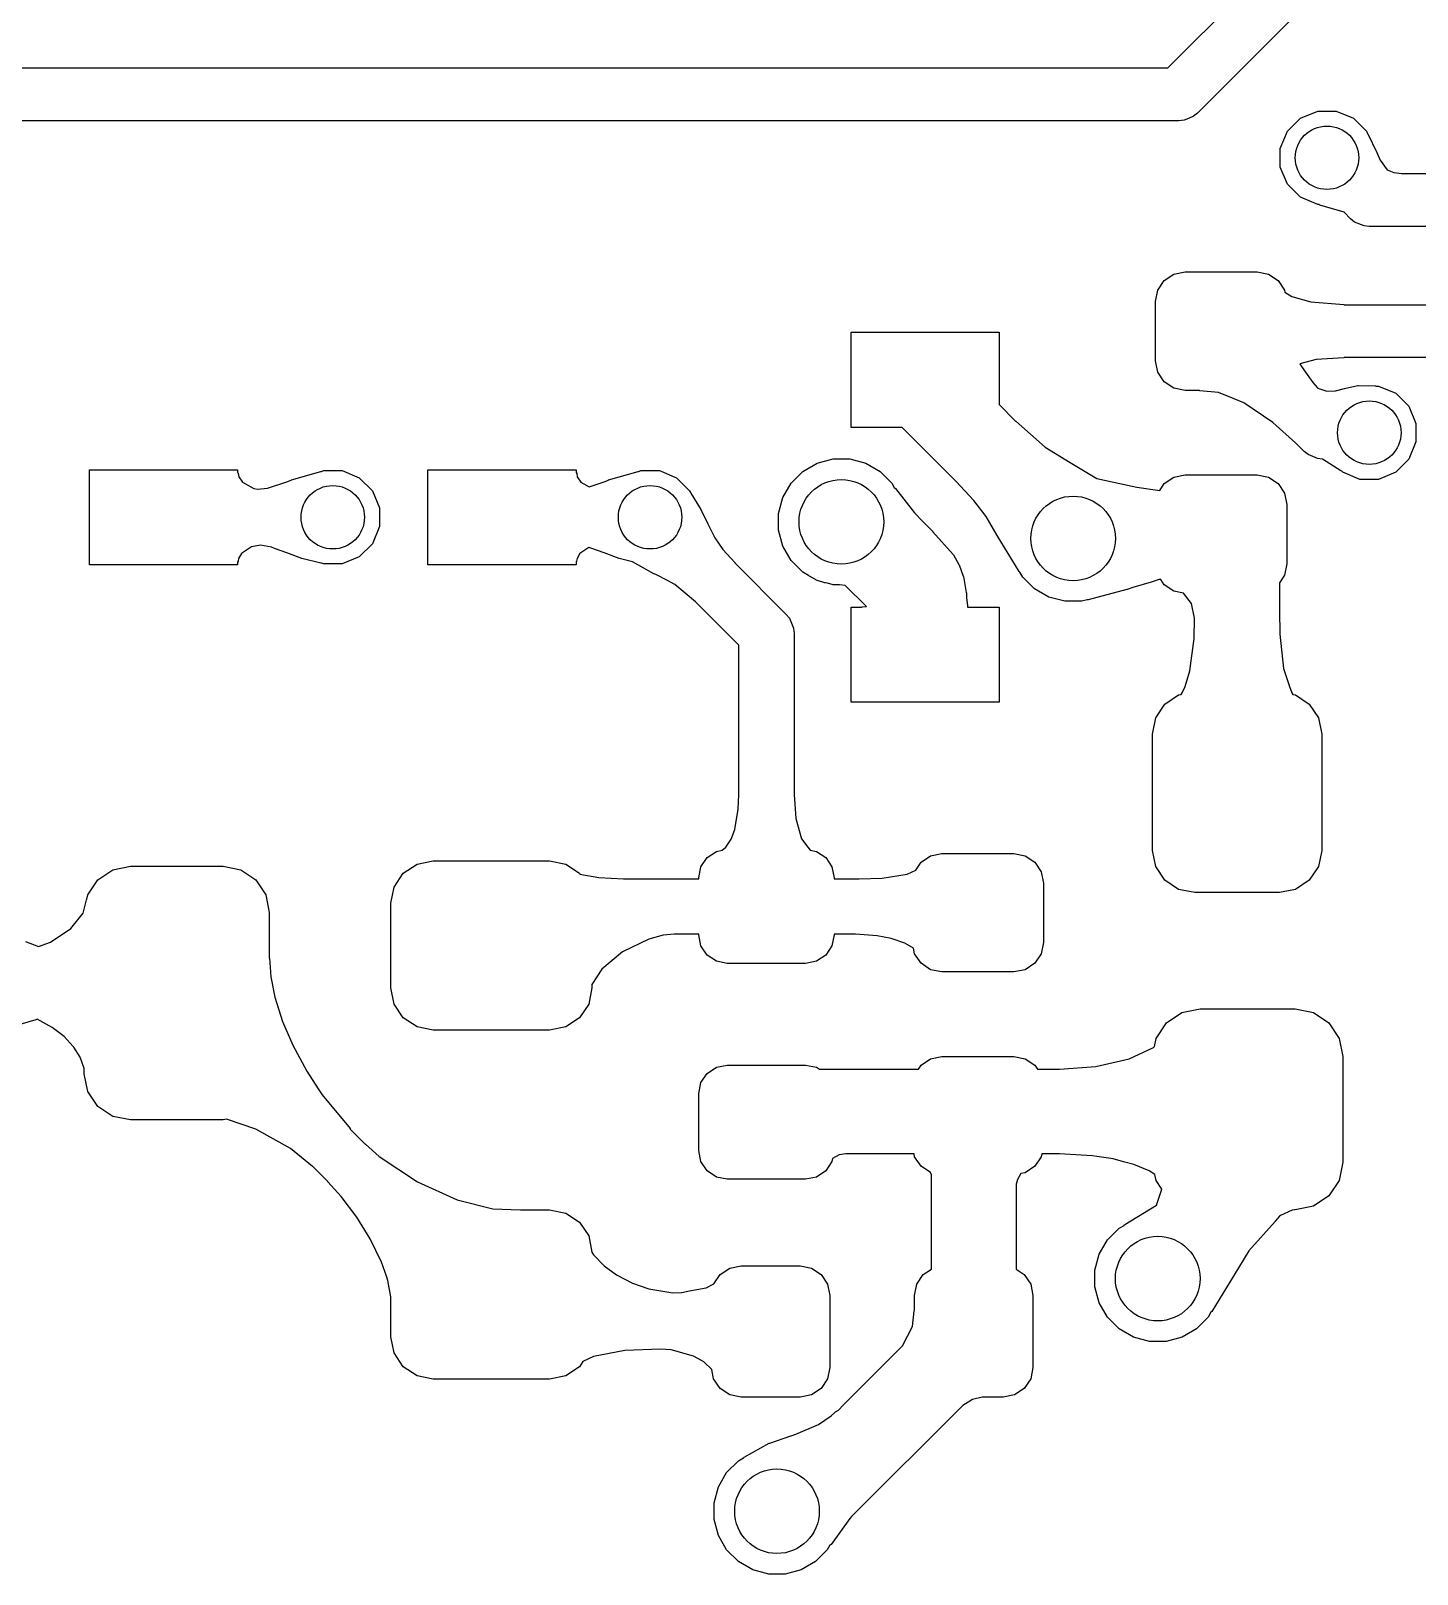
# Model space of a CAD drawing. Extents: x 89 to 178, y -115 to -57.
# Drawn here: x 95.57 to 102.13, y -73.6 to -66.3 of the extents above; entities that cross this region are included whole.
import ezdxf

# ---------------------------------------------------------------- set-up
doc = ezdxf.new("R2010")
doc.units = 0
doc.layers.add('BLACK', color=7, linetype='CONTINUOUS')

msp = doc.modelspace()

# ---------------------------------------------------------------- linework, layer by layer
at = {"layer": 'BLACK', "linetype": 'CONTINUOUS'}
for p, q in [((100.948224, -66.475), (101.853, -65.570224)), ((102.066388, -65.710388), (101.088388, -66.688388)), ((93.79, -66.475), (100.948224, -66.475)), ((101.088388, -66.688388), (101.069451, -66.703928)), ((101.574997, -66.712919), (101.656105, -66.679323)), ((101.656105, -66.679323), (101.743895, -66.679323)), ((101.743895, -66.679323), (101.825003, -66.712919)), ((101, -66.725), (93.841776, -66.725)), ((101.024386, -66.722598), (101, -66.725)), ((101.024387, -66.722598), (101.024386, -66.722598)), ((101.045187, -66.713982), (101.024387, -66.722598)), ((101.069446, -66.703934), (101.045187, -66.713982)), ((101.069451, -66.703928), (101.069446, -66.703934)), ((101.512919, -66.774997), (101.574997, -66.712919)), ((101.825003, -66.712919), (101.887081, -66.774997)), ((101.479323, -66.856105), (101.512919, -66.774997)), ((101.887081, -66.774997), (101.891261, -66.78509)), ((101.891261, -66.78509), (101.892141, -66.785681)), ((101.892141, -66.785681), (101.892925, -66.787054)), ((101.892925, -66.787054), (101.935307, -66.874491)), ((101.479323, -66.943895), (101.479323, -66.856105)), ((101.935307, -66.874491), (101.935616, -66.875183)), ((101.935616, -66.875183), (101.950675, -66.912182)), ((101.950675, -66.912182), (101.985043, -66.956382)), ((101.512919, -67.025003), (101.479323, -66.943895)), ((101.985043, -66.956382), (101.985046, -66.956385)), ((101.985046, -66.956385), (102.016796, -66.970173)), ((102.016796, -66.970173), (102.052354, -66.973901)), ((102.052354, -66.973901), (102.054379, -66.975)), ((102.054379, -66.975), (105.887236, -66.975)), ((101.574997, -67.087081), (101.512919, -67.025003)), ((101.656105, -67.120677), (101.574997, -67.087081)), ((101.662539, -67.120677), (101.656105, -67.120677)), ((101.666267, -67.123708), (101.662539, -67.120677)), ((101.781225, -67.158002), (101.666267, -67.123708)), ((101.811612, -67.188389), (101.781225, -67.158002)), ((101.830554, -67.203934), (101.811612, -67.188389)), ((101.875614, -67.222598), (101.830554, -67.203934)), ((101.9, -67.225), (101.875614, -67.222598)), ((105.88687, -67.225), (101.9, -67.225)), ((100.900657, -67.526424), (100.931005, -67.481005)), ((100.931005, -67.481005), (100.976424, -67.450657)), ((100.976424, -67.450657), (101.03, -67.44)), ((101.03, -67.44), (101.37, -67.44)), ((101.37, -67.44), (101.423576, -67.450657)), ((101.423576, -67.450657), (101.468995, -67.481005)), ((101.468995, -67.481005), (101.499343, -67.526424)), ((100.89, -67.58), (100.900657, -67.526424)), ((101.499343, -67.526424), (101.501108, -67.535301)), ((101.501108, -67.535301), (101.533484, -67.555903)), ((101.533484, -67.555903), (101.624108, -67.581749)), ((100.89, -67.86), (100.89, -67.58)), ((101.624108, -67.581749), (101.779234, -67.59414)), ((101.779234, -67.59414), (101.780917, -67.595)), ((101.780917, -67.595), (102.218597, -67.595)), ((99.45, -68.175), (99.45, -67.725)), ((99.45, -67.725), (100.15, -67.725)), ((100.15, -67.725), (100.15, -68.067157)), ((100.900657, -67.913576), (100.89, -67.86)), ((101.648225, -67.854244), (101.572364, -67.873874)), ((101.648226, -67.854244), (101.648225, -67.854244)), ((101.779061, -67.845713), (101.648226, -67.854244)), ((101.780635, -67.845), (101.779061, -67.845713)), ((102.239613, -67.845), (101.780635, -67.845)), ((100.931005, -67.958995), (100.900657, -67.913576)), ((101.572364, -67.873874), (101.579408, -67.887273)), ((101.579408, -67.887273), (101.579414, -67.887283)), ((101.579414, -67.887283), (101.632507, -67.962897)), ((100.976424, -67.989343), (100.931005, -67.958995)), ((101.03, -68), (100.976424, -67.989343)), ((101.096834, -68), (101.03, -68)), ((101.099692, -68.001523), (101.096834, -68)), ((101.187528, -68.01006), (101.099692, -68.001523)), ((101.261029, -68.039977), (101.187528, -68.01006)), ((101.632507, -67.962897), (101.655019, -67.988164)), ((101.655019, -67.988164), (101.656727, -67.989501)), ((101.656727, -67.989501), (101.699617, -68.003733)), ((101.699617, -68.003733), (101.740618, -68.001895)), ((101.740618, -68.001895), (101.783061, -67.991352)), ((101.783061, -67.991352), (101.846333, -67.976796)), ((101.846333, -67.976796), (101.849291, -67.976504)), ((101.849291, -67.976504), (101.930121, -67.978912)), ((101.930121, -67.978912), (101.931035, -67.979323)), ((101.931035, -67.979323), (101.943895, -67.979323)), ((101.943895, -67.979323), (102.025003, -68.012919)), ((100.15, -68.067157), (100.227948, -68.145106)), ((101.307124, -68.058739), (101.261029, -68.039977)), ((101.307125, -68.058739), (101.307124, -68.058739)), ((101.307128, -68.058741), (101.307125, -68.058739)), ((101.307133, -68.058744), (101.307128, -68.058741)), ((101.443351, -68.151333), (101.307133, -68.058744)), ((102.025003, -68.012919), (102.087081, -68.074997)), ((102.087081, -68.074997), (102.120677, -68.156105)), ((100.227948, -68.145106), (100.229476, -68.145685)), ((100.229476, -68.145685), (100.368493, -68.268719)), ((101.443359, -68.151339), (101.443351, -68.151333)), ((101.552359, -68.249924), (101.443359, -68.151339)), ((102.120677, -68.156105), (102.120677, -68.243895)), ((99.692158, -68.175), (99.45, -68.175)), ((99.945754, -68.428596), (99.692158, -68.175)), ((100.368493, -68.268719), (100.368495, -68.26872)), ((100.368495, -68.26872), (100.486038, -68.341097)), ((101.55364, -68.250417), (101.552359, -68.249924)), ((101.591612, -68.288389), (101.55364, -68.250417)), ((101.610554, -68.303934), (101.591612, -68.288389)), ((101.655614, -68.322599), (101.610554, -68.303934)), ((102.120677, -68.243895), (102.087081, -68.325003)), ((95.85, -68.825), (95.85, -68.375)), ((95.85, -68.375), (96.55, -68.375)), ((96.55, -68.375), (96.55, -68.387019)), ((97.45, -68.825), (97.45, -68.375)), ((97.45, -68.375), (98.15, -68.375)), ((98.15, -68.375), (98.15, -68.387019)), ((99.221815, -68.383661), (99.289638, -68.344503)), ((99.289638, -68.344503), (99.365285, -68.324234)), ((99.365285, -68.324234), (99.443601, -68.324234)), ((99.443601, -68.324234), (99.519248, -68.344503)), ((99.519248, -68.344503), (99.587071, -68.383661)), ((100.486038, -68.341097), (100.611597, -68.417184)), ((101.655624, -68.322599), (101.655614, -68.322599)), ((101.678296, -68.324832), (101.655624, -68.322599)), ((101.765367, -68.380882), (101.678296, -68.324832)), ((102.087081, -68.325003), (102.025003, -68.387081)), ((96.55, -68.387019), (96.551404, -68.387997)), ((96.551404, -68.387997), (96.553073, -68.39226)), ((96.553073, -68.39226), (96.556051, -68.408987)), ((96.556051, -68.408987), (96.556051, -68.408988)), ((96.556051, -68.408988), (96.572601, -68.434349)), ((96.572601, -68.434349), (96.572602, -68.434349)), ((96.572602, -68.434349), (96.572603, -68.434351)), ((96.572603, -68.434351), (96.627597, -68.46419)), ((96.691628, -68.462466), (96.782696, -68.431994)), ((96.782696, -68.431994), (96.803215, -68.423827)), ((96.803215, -68.423827), (96.804263, -68.423467)), ((96.804263, -68.423467), (96.943907, -68.382869)), ((96.943907, -68.382869), (96.946779, -68.383185)), ((96.946779, -68.383185), (96.956105, -68.379323)), ((96.956105, -68.379323), (97.043895, -68.379323)), ((97.043895, -68.379323), (97.125003, -68.412919)), ((97.125003, -68.412919), (97.187081, -68.474997)), ((98.15, -68.387019), (98.151404, -68.387997)), ((98.151404, -68.387997), (98.153073, -68.39226)), ((98.153073, -68.39226), (98.156051, -68.408987)), ((98.156051, -68.408987), (98.156051, -68.408988)), ((98.156051, -68.408988), (98.172601, -68.434349)), ((98.172601, -68.434349), (98.172602, -68.434349)), ((98.172602, -68.434349), (98.172603, -68.434351)), ((98.172603, -68.434351), (98.211909, -68.455678)), ((98.211909, -68.455678), (98.282692, -68.431994)), ((98.282692, -68.431994), (98.303211, -68.423827)), ((98.303211, -68.423827), (98.304259, -68.423467)), ((98.304259, -68.423467), (98.443903, -68.382869)), ((98.443903, -68.382869), (98.446775, -68.383185)), ((98.446775, -68.383185), (98.456101, -68.379323)), ((98.456101, -68.379323), (98.543891, -68.379323)), ((98.543891, -68.379323), (98.624999, -68.412919)), ((98.624999, -68.412919), (98.687077, -68.474997)), ((99.127279, -68.506862), (99.166437, -68.439039)), ((99.166437, -68.439039), (99.221815, -68.383661)), ((99.587071, -68.383661), (99.642449, -68.439039)), ((99.642449, -68.439039), (99.654444, -68.459815)), ((99.94609, -68.429495), (99.945754, -68.428596)), ((100.03062, -68.520197), (99.94609, -68.429495)), ((100.611597, -68.417184), (100.720505, -68.440622)), ((100.720505, -68.440622), (100.720504, -68.440625)), ((100.720504, -68.440625), (100.720533, -68.440628)), ((100.720533, -68.440628), (100.801417, -68.458307)), ((100.909385, -68.47336), (100.931005, -68.441005)), ((100.931005, -68.441005), (100.976424, -68.410657)), ((100.976424, -68.410657), (101.03, -68.4)), ((101.03, -68.4), (101.37, -68.4)), ((101.37, -68.4), (101.423576, -68.410657)), ((101.423576, -68.410657), (101.468995, -68.441005)), ((101.468995, -68.441005), (101.499343, -68.486424)), ((101.769614, -68.381698), (101.765367, -68.380882)), ((101.774997, -68.387081), (101.769614, -68.381698)), ((101.856105, -68.420677), (101.774997, -68.387081)), ((101.943895, -68.420677), (101.856105, -68.420677)), ((102.025003, -68.387081), (101.943895, -68.420677)), ((96.627597, -68.46419), (96.64461, -68.466757)), ((96.64461, -68.466757), (96.691628, -68.462466)), ((97.187081, -68.474997), (97.220677, -68.556105)), ((98.687077, -68.474997), (98.690517, -68.483302)), ((98.690517, -68.483302), (98.693096, -68.485042)), ((98.693096, -68.485042), (98.69337, -68.485476)), ((98.69337, -68.485476), (98.740061, -68.563216)), ((99.10701, -68.582509), (99.127279, -68.506862)), ((99.654444, -68.459815), (99.660544, -68.463603)), ((99.660544, -68.463603), (99.750401, -68.579734)), ((100.088392, -68.59682), (100.03062, -68.520197)), ((100.801417, -68.458307), (100.909385, -68.47336)), ((101.499343, -68.486424), (101.51, -68.54)), ((97.220677, -68.556105), (97.220677, -68.643895)), ((98.740061, -68.563216), (98.740567, -68.564152)), ((98.740567, -68.564152), (98.758494, -68.601277)), ((99.10701, -68.660825), (99.10701, -68.582509)), ((99.750401, -68.579734), (99.750406, -68.579739)), ((99.750406, -68.579739), (99.75041, -68.579744)), ((99.75041, -68.579744), (99.789, -68.619363)), ((101.51, -68.54), (101.51, -68.82)), ((97.220677, -68.643895), (97.187081, -68.725003)), ((98.758494, -68.601277), (98.772675, -68.630642)), ((98.772675, -68.630642), (98.805505, -68.696709)), ((99.127279, -68.736472), (99.10701, -68.660825)), ((99.789, -68.619363), (99.836176, -68.667798)), ((99.836176, -68.667798), (99.836493, -68.668137)), ((99.836493, -68.668137), (99.933573, -68.77605)), ((100.141056, -68.68597), (100.088392, -68.59682)), ((96.615541, -68.739673), (96.567814, -68.770999)), ((96.65866, -68.732297), (96.615541, -68.739673)), ((96.709744, -68.742055), (96.65866, -68.732297)), ((97.187081, -68.725003), (97.125003, -68.787081)), ((98.805505, -68.696709), (98.840725, -68.747979)), ((99.166437, -68.804295), (99.127279, -68.736472)), ((100.141124, -68.686083), (100.141056, -68.68597)), ((100.244242, -68.856247), (100.141124, -68.686083)), ((96.552759, -68.807258), (96.55, -68.811788)), ((96.55, -68.811788), (96.55, -68.825)), ((96.554727, -68.794602), (96.552759, -68.807258)), ((96.554729, -68.794596), (96.554727, -68.794602)), ((96.567813, -68.771001), (96.554729, -68.794596)), ((96.567814, -68.770999), (96.567813, -68.771001)), ((96.709748, -68.742056), (96.709744, -68.742055)), ((96.709752, -68.742057), (96.709748, -68.742056)), ((96.725283, -68.747581), (96.709752, -68.742057)), ((96.782674, -68.767997), (96.725283, -68.747581)), ((96.853177, -68.794197), (96.782674, -68.767997)), ((96.854345, -68.794563), (96.853177, -68.794197)), ((96.944185, -68.817618), (96.854345, -68.794563)), ((97.125003, -68.787081), (97.043895, -68.820677)), ((98.152759, -68.807258), (98.15, -68.811788)), ((98.15, -68.811788), (98.15, -68.825)), ((98.154727, -68.794602), (98.152759, -68.807258)), ((98.154729, -68.794596), (98.154727, -68.794602)), ((98.167813, -68.771001), (98.154729, -68.794596)), ((98.167814, -68.770999), (98.167813, -68.771001)), ((98.211149, -68.742555), (98.167814, -68.770999)), ((98.225279, -68.747581), (98.211149, -68.742555)), ((98.28267, -68.767997), (98.225279, -68.747581)), ((98.353173, -68.794197), (98.28267, -68.767997)), ((98.354341, -68.794563), (98.353173, -68.794197)), ((98.417442, -68.810756), (98.354341, -68.794563)), ((98.518262, -68.866987), (98.417442, -68.810756)), ((98.840725, -68.747979), (98.844148, -68.752962)), ((98.844148, -68.752962), (98.899975, -68.814569)), ((98.899975, -68.814569), (98.900407, -68.815777)), ((99.221815, -68.859673), (99.166437, -68.804295)), ((99.933573, -68.77605), (99.935065, -68.778125)), ((99.935065, -68.778125), (99.960441, -68.823094)), ((96.55, -68.825), (95.85, -68.825)), ((96.944761, -68.81775), (96.944185, -68.817618)), ((96.947672, -68.817183), (96.944761, -68.81775)), ((96.956105, -68.820677), (96.947672, -68.817183)), ((97.043895, -68.820677), (96.956105, -68.820677)), ((98.15, -68.825), (97.45, -68.825)), ((98.519102, -68.867412), (98.518262, -68.866987)), ((98.530611, -68.872666), (98.519102, -68.867412)), ((98.530626, -68.872673), (98.530611, -68.872666)), ((98.530638, -68.872679), (98.530626, -68.872673)), ((98.57923, -68.898155), (98.530638, -68.872679)), ((98.900407, -68.815777), (99.142317, -69.057687)), ((99.249411, -68.875605), (99.221815, -68.859673)), ((99.250479, -68.876725), (99.249411, -68.875605)), ((99.254194, -68.878367), (99.250479, -68.876725)), ((99.289638, -68.898831), (99.254194, -68.878367)), ((99.960441, -68.823094), (99.96126, -68.824882)), ((99.96126, -68.824882), (99.980728, -68.878983)), ((99.980728, -68.878983), (99.981224, -68.880818)), ((99.981224, -68.880818), (99.99499, -68.955263)), ((100.244499, -68.856651), (100.244242, -68.856247)), ((100.248582, -68.859399), (100.244499, -68.856651)), ((100.261994, -68.882628), (100.248582, -68.859399)), ((100.317372, -68.938006), (100.261994, -68.882628)), ((101.499343, -68.873576), (101.475, -68.910007)), ((101.51, -68.82), (101.499343, -68.873576)), ((98.616434, -68.91766), (98.57923, -68.898155)), ((98.714602, -69.000522), (98.616434, -68.91766)), ((99.31718, -68.90621), (99.289638, -68.898831)), ((99.325458, -68.90987), (99.31718, -68.90621)), ((99.328725, -68.910777), (99.325458, -68.90987)), ((99.339102, -68.912084), (99.328725, -68.910777)), ((99.365285, -68.9191), (99.339102, -68.912084)), ((99.394781, -68.9191), (99.365285, -68.9191)), ((99.42253, -68.922596), (99.394781, -68.9191)), ((99.522441, -69.022507), (99.42253, -68.922596)), ((99.99499, -68.955263), (99.99517, -68.956797)), ((99.99517, -68.956797), (99.99636, -68.980268)), ((100.385195, -68.977164), (100.317372, -68.938006)), ((100.754366, -68.941384), (100.570569, -68.990986)), ((100.755185, -68.94113), (100.754366, -68.941384)), ((100.782347, -68.931617), (100.755185, -68.94113)), ((100.782383, -68.931605), (100.782347, -68.931617)), ((100.868237, -68.906328), (100.782383, -68.931605)), ((100.907446, -68.894785), (100.868237, -68.906328)), ((100.914457, -68.89423), (100.907446, -68.894785)), ((100.931005, -68.918995), (100.914457, -68.89423)), ((100.976424, -68.949343), (100.931005, -68.918995)), ((101.021042, -68.958218), (100.976424, -68.949343)), ((101.058995, -69.007725), (101.021042, -68.958218)), ((101.475, -68.910007), (101.475, -69.041584)), ((98.716622, -69.00126), (98.714602, -69.000522)), ((98.919444, -69.204082), (98.716622, -69.00126)), ((99.45, -69.475), (99.45, -69.025)), ((99.45, -69.025), (99.49978, -69.025)), ((99.49978, -69.025), (99.501952, -69.023573)), ((99.501952, -69.023573), (99.503602, -69.023378)), ((99.503602, -69.023378), (99.522441, -69.022507)), ((99.99636, -68.980268), (100, -69.017224)), ((100, -69.017224), (100, -69.025)), ((100, -69.025), (100.15, -69.025)), ((100.15, -69.025), (100.15, -69.475)), ((100.460842, -68.997433), (100.385195, -68.977164)), ((100.539158, -68.997433), (100.460842, -68.997433)), ((100.565618, -68.990343), (100.539158, -68.997433)), ((100.570569, -68.990986), (100.565618, -68.990343)), ((101.058996, -69.007727), (101.058995, -69.007725)), ((101.074296, -69.076338), (101.058996, -69.007727)), ((99.142317, -69.057687), (99.158553, -69.077471)), ((99.158553, -69.077471), (99.178047, -69.124534)), ((101.072361, -69.172867), (101.074296, -69.076338)), ((101.475, -69.041584), (101.476627, -69.152343)), ((99.178047, -69.124534), (99.180556, -69.150004)), ((99.180556, -69.150004), (99.180556, -69.909392)), ((101.052331, -69.326749), (101.072361, -69.172867)), ((101.476627, -69.152343), (101.476628, -69.152347)), ((101.476628, -69.152347), (101.495098, -69.314935)), ((98.919444, -69.910424), (98.919444, -69.204082)), ((101.495098, -69.314935), (101.495099, -69.314939)), ((101.495099, -69.314939), (101.523037, -69.399966)), ((101.030337, -69.399966), (101.052331, -69.326749)), ((100.933579, -69.483579), (100.998463, -69.440224)), ((100.998463, -69.440224), (101.011082, -69.437713)), ((101.011082, -69.437713), (101.014735, -69.430553)), ((101.014735, -69.430553), (101.030332, -69.399976)), ((101.030332, -69.399975), (101.030337, -69.399966)), ((101.030332, -69.399976), (101.030332, -69.399975)), ((101.523037, -69.399966), (101.533088, -69.430553)), ((101.533088, -69.430553), (101.538139, -69.437559)), ((101.538139, -69.437559), (101.551537, -69.440224)), ((101.551537, -69.440224), (101.616421, -69.483579)), ((100.15, -69.475), (99.45, -69.475)), ((100.890224, -69.548463), (100.933579, -69.483579)), ((101.616421, -69.483579), (101.659776, -69.548463)), ((100.875, -69.625), (100.890224, -69.548463)), ((101.659776, -69.548463), (101.675, -69.625)), ((100.875, -70.175), (100.875, -69.625)), ((101.675, -69.625), (101.675, -70.175)), ((99.180556, -69.909392), (99.18126, -69.910949)), ((98.900347, -70.076404), (98.91664, -69.980121)), ((98.91664, -69.980121), (98.919049, -69.911291)), ((98.919049, -69.911291), (98.919444, -69.910424)), ((99.18126, -69.910949), (99.188591, -70.024956)), ((99.188591, -70.024956), (99.188592, -70.02496)), ((99.188592, -70.02496), (99.215658, -70.11976)), ((98.858741, -70.160124), (98.883447, -70.12163)), ((98.883447, -70.12163), (98.900347, -70.076404)), ((99.215658, -70.11976), (99.215659, -70.119763)), ((99.215659, -70.119763), (99.245883, -70.160123)), ((98.769541, -70.209541), (98.813338, -70.180276)), ((98.813338, -70.180276), (98.841086, -70.174756)), ((98.841086, -70.174756), (98.858741, -70.160124)), ((99.245883, -70.160123), (99.256478, -70.174272)), ((99.256478, -70.174272), (99.286662, -70.180276)), ((99.286662, -70.180276), (99.330459, -70.209541)), ((99.781005, -70.231005), (99.826424, -70.200657)), ((99.826424, -70.200657), (99.88, -70.19)), ((99.88, -70.19), (100.22, -70.19)), ((100.22, -70.19), (100.273576, -70.200657)), ((100.273576, -70.200657), (100.318995, -70.231005)), ((100.890224, -70.251537), (100.875, -70.175)), ((101.675, -70.175), (101.659776, -70.251537)), ((95.88907, -70.31407), (95.960038, -70.266651)), ((95.960038, -70.266651), (96.04375, -70.25)), ((96.04375, -70.25), (96.48125, -70.25)), ((96.48125, -70.25), (96.564962, -70.266651)), ((96.564962, -70.266651), (96.63593, -70.31407)), ((97.333579, -70.283579), (97.398463, -70.240224)), ((97.398463, -70.240224), (97.475, -70.225)), ((97.475, -70.225), (98.025, -70.225)), ((98.025, -70.225), (98.101537, -70.240224)), ((98.101537, -70.240224), (98.166421, -70.283579)), ((98.73, -70.305), (98.740276, -70.253338)), ((98.740276, -70.253338), (98.769541, -70.209541)), ((99.330459, -70.209541), (99.359724, -70.253338)), ((99.359724, -70.253338), (99.37, -70.305)), ((99.71585, -70.287923), (99.756225, -70.26809)), ((99.756225, -70.26809), (99.781005, -70.231005)), ((100.318995, -70.231005), (100.349343, -70.276424)), ((100.933579, -70.316421), (100.890224, -70.251537)), ((101.659776, -70.251537), (101.616421, -70.316421)), ((95.841651, -70.385038), (95.88907, -70.31407)), ((96.63593, -70.31407), (96.683349, -70.385038)), ((97.290224, -70.348463), (97.333579, -70.283579)), ((98.166421, -70.283579), (98.168705, -70.286998)), ((98.168705, -70.286998), (98.258326, -70.303661)), ((98.258326, -70.303661), (98.374299, -70.309444)), ((98.374299, -70.309444), (98.73, -70.309444)), ((98.73, -70.309444), (98.73, -70.305)), ((99.37, -70.305), (99.37, -70.309444)), ((99.37, -70.309444), (99.488021, -70.309444)), ((99.488021, -70.309444), (99.59746, -70.307237)), ((99.59746, -70.307237), (99.71585, -70.287923)), ((100.349343, -70.276424), (100.36, -70.33)), ((100.36, -70.33), (100.36, -70.61)), ((100.998463, -70.359776), (100.933579, -70.316421)), ((101.616421, -70.316421), (101.551537, -70.359776)), ((95.819427, -70.471659), (95.835797, -70.408237)), ((95.835797, -70.408237), (95.837481, -70.405999)), ((95.837481, -70.405999), (95.841651, -70.385038)), ((96.683349, -70.385038), (96.7, -70.46875)), ((97.275, -70.425), (97.290224, -70.348463)), ((101.075, -70.375), (100.998463, -70.359776)), ((101.475, -70.375), (101.075, -70.375)), ((101.551537, -70.359776), (101.475, -70.375)), ((95.762122, -70.545181), (95.819427, -70.471659)), ((96.7, -70.46875), (96.7, -70.683637)), ((97.275, -70.825), (97.275, -70.425)), ((95.665357, -70.609319), (95.762122, -70.545181)), ((95.546805, -70.605795), (95.609603, -70.629131)), ((95.609603, -70.629131), (95.665357, -70.609319)), ((98.494533, -70.594434), (98.369057, -70.65459)), ((98.494547, -70.594429), (98.494533, -70.594434)), ((98.562372, -70.576769), (98.494547, -70.594429)), ((98.562379, -70.576768), (98.562372, -70.576769)), ((98.6145, -70.571396), (98.562379, -70.576768)), ((98.616266, -70.570556), (98.6145, -70.571396)), ((98.73, -70.570556), (98.616266, -70.570556)), ((98.73, -70.575), (98.73, -70.570556)), ((98.740276, -70.626662), (98.73, -70.575)), ((98.769541, -70.670459), (98.740276, -70.626662)), ((99.359724, -70.626662), (99.330459, -70.670459)), ((99.37, -70.575), (99.359724, -70.626662)), ((99.469369, -70.570556), (99.37, -70.570556)), ((99.37, -70.570556), (99.37, -70.575)), ((99.470888, -70.571313), (99.469369, -70.570556)), ((99.573935, -70.578478), (99.470888, -70.571313)), ((99.573946, -70.578479), (99.573935, -70.578478)), ((99.640237, -70.591664), (99.573946, -70.578479)), ((99.640253, -70.591668), (99.640237, -70.591664)), ((99.704908, -70.613926), (99.640253, -70.591668)), ((99.70492, -70.613932), (99.704908, -70.613926)), ((99.745319, -70.63674), (99.70492, -70.613932)), ((99.750657, -70.663576), (99.745319, -70.63674)), ((100.36, -70.61), (100.349343, -70.663576)), ((96.7, -70.683637), (96.700375, -70.685222)), ((96.700375, -70.685222), (96.706878, -70.77304)), ((98.369056, -70.65459), (98.272596, -70.736521)), ((98.369057, -70.65459), (98.369056, -70.65459)), ((98.813338, -70.699724), (98.769541, -70.670459)), ((98.865, -70.71), (98.813338, -70.699724)), ((99.235, -70.71), (98.865, -70.71)), ((99.286662, -70.699724), (99.235, -70.71)), ((99.330459, -70.670459), (99.286662, -70.699724)), ((99.781005, -70.708995), (99.750657, -70.663576)), ((99.826424, -70.739343), (99.781005, -70.708995)), ((100.318995, -70.708995), (100.273576, -70.739343)), ((100.349343, -70.663576), (100.318995, -70.708995)), ((96.706878, -70.77304), (96.706878, -70.773043)), ((96.706878, -70.773043), (96.726062, -70.868626)), ((98.272595, -70.736522), (98.225, -70.810053)), ((98.272596, -70.736521), (98.272595, -70.736522)), ((99.88, -70.75), (99.826424, -70.739343)), ((100.22, -70.75), (99.88, -70.75)), ((100.273576, -70.739343), (100.22, -70.75)), ((97.290224, -70.901537), (97.275, -70.825)), ((98.225, -70.825), (98.209776, -70.901537)), ((98.225, -70.810053), (98.225, -70.825)), ((96.726062, -70.868626), (96.726066, -70.86864)), ((96.726066, -70.86864), (96.762829, -70.984037)), ((97.333579, -70.966421), (97.290224, -70.901537)), ((98.209776, -70.901537), (98.166421, -70.966421)), ((101.013896, -70.942127), (101.1, -70.925)), ((101.1, -70.925), (101.55, -70.925)), ((101.55, -70.925), (101.636104, -70.942127)), ((95.59573, -70.976532), (95.456093, -71.01713)), ((95.596789, -70.976168), (95.59573, -70.976532)), ((95.602321, -70.973966), (95.596789, -70.976168)), ((95.674297, -71.012554), (95.602321, -70.973966)), ((96.762829, -70.984037), (96.762833, -70.984047)), ((96.762833, -70.984047), (96.811408, -71.096936)), ((97.398463, -71.009776), (97.333579, -70.966421)), ((98.166421, -70.966421), (98.101537, -71.009776)), ((100.892127, -71.063896), (100.940901, -70.990901)), ((100.940901, -70.990901), (101.013896, -70.942127)), ((101.636104, -70.942127), (101.709099, -70.990901)), ((101.709099, -70.990901), (101.757873, -71.063896)), ((95.6743, -71.012556), (95.674297, -71.012554)), ((95.674303, -71.012558), (95.6743, -71.012556)), ((95.729937, -71.054712), (95.674303, -71.012558)), ((95.72994, -71.054715), (95.729937, -71.054712)), ((95.773486, -71.101996), (95.72994, -71.054715)), ((97.475, -71.025), (97.398463, -71.009776)), ((98.025, -71.025), (97.475, -71.025)), ((98.101537, -71.009776), (98.025, -71.025)), ((100.884373, -71.102875), (100.892127, -71.063896)), ((101.757873, -71.063896), (101.775, -71.15)), ((95.776675, -71.105458), (95.773486, -71.101996)), ((95.805617, -71.153036), (95.776675, -71.105458)), ((96.811408, -71.096936), (96.811422, -71.096964)), ((96.811422, -71.096964), (96.87745, -71.219745)), ((100.764954, -71.161519), (100.879384, -71.107419)), ((100.879384, -71.107419), (100.884373, -71.102875)), ((95.824481, -71.20644), (95.805617, -71.153036)), ((95.825, -71.210725), (95.824481, -71.20644)), ((95.825, -71.23125), (95.825, -71.210725)), ((96.87745, -71.219745), (96.87746, -71.219762)), ((96.87746, -71.219762), (96.931299, -71.302835)), ((98.769541, -71.229541), (98.813338, -71.200276)), ((98.813338, -71.200276), (98.865, -71.19)), ((98.865, -71.19), (99.235, -71.19)), ((99.235, -71.19), (99.286662, -71.200276)), ((99.286662, -71.200276), (99.301215, -71.21)), ((99.301215, -71.21), (99.768313, -71.21)), ((99.768313, -71.21), (99.781005, -71.191005)), ((99.781005, -71.191005), (99.826424, -71.160657)), ((99.826424, -71.160657), (99.88, -71.15)), ((99.88, -71.15), (100.22, -71.15)), ((100.22, -71.15), (100.273576, -71.160657)), ((100.273576, -71.160657), (100.318995, -71.191005)), ((100.318995, -71.191005), (100.331687, -71.21)), ((100.331687, -71.21), (100.434269, -71.21)), ((100.434269, -71.21), (100.435903, -71.209257)), ((100.435903, -71.209257), (100.607096, -71.197605)), ((100.607096, -71.197605), (100.764954, -71.161519)), ((101.775, -71.15), (101.775, -71.65)), ((95.841651, -71.314962), (95.825, -71.23125)), ((98.73, -71.325), (98.740276, -71.273338)), ((98.740276, -71.273338), (98.769541, -71.229541)), ((95.88907, -71.38593), (95.841651, -71.314962)), ((96.931299, -71.302835), (96.949835, -71.331436)), ((96.949835, -71.331436), (97.081637, -71.490936)), ((98.73, -71.595), (98.73, -71.325)), ((95.960038, -71.433349), (95.88907, -71.38593)), ((96.04375, -71.45), (95.960038, -71.433349)), ((96.48125, -71.45), (96.04375, -71.45)), ((96.498013, -71.446665), (96.48125, -71.45)), ((96.635555, -71.492995), (96.498013, -71.446665)), ((96.635556, -71.492995), (96.635555, -71.492995)), ((96.635557, -71.492996), (96.635556, -71.492995)), ((96.635559, -71.492997), (96.635557, -71.492996)), ((96.800204, -71.58543), (96.635559, -71.492997)), ((97.081637, -71.490936), (97.082268, -71.492992)), ((97.082268, -71.492992), (97.153357, -71.564081)), ((96.903449, -71.669265), (96.800204, -71.58543)), ((97.153357, -71.564081), (97.154861, -71.564652)), ((97.154861, -71.564652), (97.220063, -71.622487)), ((97.220063, -71.622487), (97.400447, -71.742642)), ((98.740276, -71.646662), (98.73, -71.595)), ((98.769541, -71.690459), (98.740276, -71.646662)), ((99.359724, -71.646662), (99.330459, -71.690459)), ((99.362626, -71.632071), (99.359724, -71.646662)), ((99.393185, -71.614427), (99.362626, -71.632071)), ((99.426077, -71.61), (99.393185, -71.614427)), ((99.747957, -71.61), (99.426077, -71.61)), ((99.750657, -71.623576), (99.747957, -71.61)), ((99.781005, -71.668995), (99.750657, -71.623576)), ((100.349343, -71.623576), (100.318995, -71.668995)), ((100.352043, -71.61), (100.349343, -71.623576)), ((100.434863, -71.61), (100.352043, -71.61)), ((100.436085, -71.610583), (100.434863, -71.61)), ((100.537831, -71.615941), (100.436085, -71.610583)), ((100.591589, -71.618772), (100.537831, -71.615941)), ((100.612263, -71.621972), (100.591589, -71.618772)), ((100.689855, -71.633981), (100.612263, -71.621972)), ((100.738769, -71.64708), (100.689855, -71.633981)), ((100.787681, -71.660179), (100.738769, -71.64708)), ((100.787682, -71.660179), (100.787681, -71.660179)), ((100.787684, -71.66018), (100.787682, -71.660179)), ((100.860081, -71.690803), (100.787684, -71.66018)), ((101.775, -71.65), (101.757873, -71.736104)), ((96.905836, -71.670112), (96.903449, -71.669265)), ((96.976842, -71.741118), (96.905836, -71.670112)), ((98.813338, -71.719724), (98.769541, -71.690459)), ((98.865, -71.73), (98.813338, -71.719724)), ((99.235, -71.73), (98.865, -71.73)), ((99.286662, -71.719724), (99.235, -71.73)), ((99.330459, -71.690459), (99.286662, -71.719724)), ((99.825537, -71.69875), (99.781005, -71.668995)), ((99.83, -71.708811), (99.825537, -71.69875)), ((99.83, -72.154949), (99.83, -71.708811)), ((100.236891, -71.730726), (100.23, -71.753685)), ((100.253487, -71.703338), (100.236891, -71.730726)), ((100.273576, -71.699343), (100.253487, -71.703338)), ((100.318995, -71.668995), (100.273576, -71.699343)), ((100.886512, -71.707878), (100.860081, -71.690803)), ((100.892127, -71.736104), (100.886512, -71.707878)), ((96.977287, -71.742369), (96.976842, -71.741118)), ((97.039237, -71.811023), (96.977287, -71.742369)), ((97.400447, -71.742642), (97.587418, -71.827478)), ((100.23, -71.753685), (100.23, -72.154949)), ((100.919423, -71.776956), (100.892127, -71.736104)), ((100.893991, -71.853197), (100.919423, -71.776956)), ((101.757873, -71.736104), (101.709099, -71.809099)), ((97.039239, -71.811026), (97.039237, -71.811023)), ((97.113584, -71.909652), (97.039239, -71.811026)), ((97.587418, -71.827478), (97.757476, -71.870395)), ((97.757476, -71.870395), (97.888194, -71.874484)), ((97.888194, -71.874484), (97.889337, -71.875)), ((97.889337, -71.875), (98.025, -71.875)), ((98.025, -71.875), (98.101537, -71.890224)), ((100.743729, -71.944256), (100.893991, -71.853197)), ((101.53468, -71.877134), (101.480013, -71.901895)), ((101.534684, -71.877132), (101.53468, -71.877134)), ((101.546423, -71.875), (101.534684, -71.877132)), ((101.55, -71.875), (101.546423, -71.875)), ((101.636104, -71.857873), (101.55, -71.875)), ((101.709099, -71.809099), (101.636104, -71.857873)), ((97.177604, -72.012489), (97.113584, -71.909652)), ((98.101537, -71.890224), (98.166421, -71.933579)), ((98.166421, -71.933579), (98.209776, -71.998463)), ((100.717372, -71.961994), (100.740598, -71.948583)), ((100.740598, -71.948583), (100.743348, -71.944499)), ((100.743348, -71.944499), (100.743729, -71.944256)), ((101.454313, -71.929477), (101.331286, -72.068485)), ((101.454891, -71.927951), (101.454313, -71.929477)), ((101.466422, -71.916421), (101.454891, -71.927951)), ((101.47567, -71.905151), (101.466422, -71.916421)), ((101.480011, -71.901896), (101.47567, -71.905151)), ((101.480013, -71.901895), (101.480011, -71.901896)), ((97.177608, -72.012499), (97.177604, -72.012489)), ((97.17761, -72.012501), (97.177608, -72.012499)), ((97.231045, -72.122736), (97.17761, -72.012501)), ((98.209776, -71.998463), (98.225, -72.075)), ((100.622836, -72.085195), (100.661994, -72.017372)), ((100.661994, -72.017372), (100.717372, -71.961994)), ((98.225, -72.075), (98.225, -72.075705)), ((98.225, -72.075705), (98.232686, -72.087269)), ((98.232686, -72.087269), (98.232687, -72.08727)), ((98.232687, -72.08727), (98.283026, -72.139029)), ((100.602567, -72.160842), (100.622836, -72.085195)), ((101.331274, -72.0685), (101.258945, -72.185969)), ((101.331286, -72.068485), (101.331274, -72.0685)), ((97.23105, -72.122748), (97.231045, -72.122736)), ((97.253471, -72.188479), (97.23105, -72.122748)), ((98.283026, -72.139029), (98.283037, -72.139039)), ((98.283037, -72.139039), (98.341609, -72.181824)), ((98.831005, -72.181005), (98.876424, -72.150657)), ((98.876424, -72.150657), (98.93, -72.14)), ((98.93, -72.14), (99.21, -72.14)), ((99.21, -72.14), (99.263576, -72.150657)), ((99.263576, -72.150657), (99.308995, -72.181005)), ((99.791005, -72.181005), (99.83, -72.154949)), ((100.23, -72.154949), (100.268995, -72.181005)), ((100.602567, -72.239158), (100.602567, -72.160842)), ((97.260398, -72.208784), (97.253471, -72.188479)), ((97.275, -72.286471), (97.260398, -72.208784)), ((98.341609, -72.181824), (98.417583, -72.221442)), ((98.417583, -72.221442), (98.417585, -72.221443)), ((98.417585, -72.221443), (98.494753, -72.248979)), ((98.686206, -72.258591), (98.765521, -72.243637)), ((98.765521, -72.243637), (98.80208, -72.224293)), ((98.80208, -72.224293), (98.831005, -72.181005)), ((99.308995, -72.181005), (99.339343, -72.226424)), ((99.339343, -72.226424), (99.35, -72.28)), ((99.75, -72.28), (99.760657, -72.226424)), ((99.760657, -72.226424), (99.791005, -72.181005)), ((100.268995, -72.181005), (100.299343, -72.226424)), ((100.299343, -72.226424), (100.31, -72.28)), ((100.622836, -72.314805), (100.602567, -72.239158)), ((101.258945, -72.185969), (101.155757, -72.356247)), ((97.275, -72.475), (97.275, -72.286471)), ((98.494753, -72.248979), (98.494754, -72.248979)), ((98.494754, -72.248979), (98.494762, -72.248982)), ((98.494762, -72.248982), (98.608278, -72.266816)), ((98.608278, -72.266816), (98.64938, -72.265535)), ((98.64938, -72.265535), (98.649387, -72.265533)), ((98.649387, -72.265533), (98.649392, -72.265533)), ((98.649392, -72.265533), (98.686206, -72.258591)), ((99.35, -72.28), (99.35, -72.62)), ((99.75, -72.348846), (99.75, -72.28)), ((100.31, -72.28), (100.31, -72.62)), ((100.661994, -72.382628), (100.622836, -72.314805)), ((99.740029, -72.426402), (99.7483, -72.351933)), ((99.7483, -72.351933), (99.75, -72.348846)), ((100.717372, -72.438006), (100.661994, -72.382628)), ((101.138006, -72.382628), (101.082628, -72.438006)), ((101.151383, -72.359457), (101.138006, -72.382628)), ((101.155757, -72.356247), (101.151383, -72.359457)), ((99.693981, -72.517494), (99.740029, -72.426402)), ((100.785195, -72.477164), (100.717372, -72.438006)), ((101.082628, -72.438006), (101.014805, -72.477164)), ((97.290224, -72.551537), (97.275, -72.475)), ((98.54961, -72.53361), (98.380614, -72.540649)), ((98.600085, -72.537503), (98.54961, -72.53361)), ((99.416528, -72.794947), (99.693981, -72.517494)), ((100.860842, -72.497433), (100.785195, -72.477164)), ((100.939158, -72.497433), (100.860842, -72.497433)), ((101.014805, -72.477164), (100.939158, -72.497433)), ((97.333579, -72.616421), (97.290224, -72.551537)), ((98.182288, -72.592673), (98.166421, -72.616421)), ((98.233292, -72.568989), (98.182288, -72.592673)), ((98.233296, -72.568988), (98.233292, -72.568989)), ((98.380602, -72.540651), (98.233296, -72.568988)), ((98.380614, -72.540649), (98.380602, -72.540651)), ((98.60009, -72.537504), (98.600085, -72.537503)), ((98.600092, -72.537504), (98.60009, -72.537504)), ((98.600096, -72.537505), (98.600092, -72.537504)), ((98.705098, -72.566145), (98.600096, -72.537505)), ((98.7051, -72.566146), (98.705098, -72.566145)), ((98.705103, -72.566147), (98.7051, -72.566146)), ((98.743326, -72.587251), (98.705103, -72.566147)), ((98.753808, -72.593039), (98.743326, -72.587251)), ((98.791804, -72.629072), (98.753808, -72.593039)), ((97.398463, -72.659776), (97.333579, -72.616421)), ((97.475, -72.675), (97.398463, -72.659776)), ((98.025, -72.675), (97.475, -72.675)), ((98.101537, -72.659776), (98.025, -72.675)), ((98.166421, -72.616421), (98.101537, -72.659776)), ((98.800657, -72.673576), (98.791804, -72.629072)), ((98.831005, -72.718995), (98.800657, -72.673576)), ((99.339343, -72.673576), (99.308995, -72.718995)), ((99.35, -72.62), (99.339343, -72.673576)), ((100.299343, -72.673576), (100.268995, -72.718995)), ((100.31, -72.62), (100.299343, -72.673576)), ((98.876424, -72.749343), (98.831005, -72.718995)), ((98.93, -72.76), (98.876424, -72.749343)), ((99.263576, -72.749343), (99.21, -72.76)), ((99.308995, -72.718995), (99.263576, -72.749343)), ((100.223576, -72.749343), (100.17, -72.76)), ((100.268995, -72.718995), (100.223576, -72.749343)), ((99.21, -72.76), (98.93, -72.76)), ((99.376859, -72.830227), (99.390087, -72.821388)), ((99.390087, -72.821388), (99.411387, -72.800088)), ((99.411387, -72.800088), (99.412577, -72.798308)), ((99.412577, -72.798308), (99.414455, -72.796135)), ((99.414455, -72.796135), (99.414465, -72.796125)), ((99.414465, -72.796125), (99.415273, -72.795395)), ((99.415273, -72.795395), (99.416528, -72.794947)), ((99.977793, -72.799366), (99.452697, -73.324462)), ((100.024734, -72.771383), (99.977793, -72.799366)), ((100.069328, -72.76), (100.024734, -72.771383)), ((100.17, -72.76), (100.069328, -72.76)), ((99.189301, -72.93571), (99.29651, -72.890195)), ((99.29651, -72.890195), (99.355506, -72.849337)), ((99.355506, -72.849337), (99.375542, -72.831253)), ((99.375542, -72.831253), (99.376859, -72.830227)), ((99.065462, -72.977974), (99.16597, -72.942874)), ((99.16597, -72.942874), (99.16628, -72.942772)), ((99.16628, -72.942772), (99.189301, -72.93571)), ((98.941539, -73.04804), (98.943634, -73.044929)), ((98.943634, -73.044929), (98.944441, -73.044439)), ((98.944441, -73.044439), (99.063695, -72.978762)), ((99.063695, -72.978762), (99.065462, -72.977974)), ((98.822836, -73.185195), (98.861994, -73.117372)), ((98.861994, -73.117372), (98.917372, -73.061994)), ((98.917372, -73.061994), (98.941539, -73.04804)), ((98.802567, -73.260842), (98.822836, -73.185195)), ((98.802567, -73.339158), (98.802567, -73.260842)), ((98.822836, -73.414805), (98.802567, -73.339158)), ((99.443934, -73.334319), (99.35601, -73.457469)), ((99.443944, -73.334307), (99.443934, -73.334319)), ((99.452697, -73.324462), (99.443944, -73.334307)), ((98.861994, -73.482628), (98.822836, -73.414805)), ((98.917372, -73.538006), (98.861994, -73.482628)), ((99.338006, -73.482628), (99.282628, -73.538006)), ((99.350571, -73.460864), (99.338006, -73.482628)), ((99.35601, -73.457469), (99.350571, -73.460864)), ((98.985195, -73.577164), (98.917372, -73.538006)), ((99.282628, -73.538006), (99.214805, -73.577164)), ((99.060842, -73.597433), (98.985195, -73.577164)), ((99.139158, -73.597433), (99.060842, -73.597433)), ((99.214805, -73.577164), (99.139158, -73.597433))]:
    msp.add_line(p, q, dxfattribs=at)
at = {"layer": 'BLACK'}
for centre, radius in [((101.7, -66.9), 0.15), ((101.9, -68.2), 0.15), ((99.404443, -68.621667), 0.2), ((97, -68.6), 0.15), ((98.499996, -68.6), 0.15), ((100.5, -68.7), 0.2), ((100.9, -72.2), 0.2), ((99.1, -73.3), 0.2)]:
    msp.add_circle(centre, radius, dxfattribs=at)
at = {"layer": 'WHITE'}
for centre, radius in [((101.7, -66.9), 0.15), ((101.9, -68.2), 0.15), ((99.404443, -68.621667), 0.2), ((97, -68.6), 0.15), ((98.499996, -68.6), 0.15), ((100.5, -68.7), 0.2), ((100.9, -72.2), 0.2), ((99.1, -73.3), 0.2)]:
    msp.add_circle(centre, radius, dxfattribs=at)

doc.saveas('drawing.dxf')
